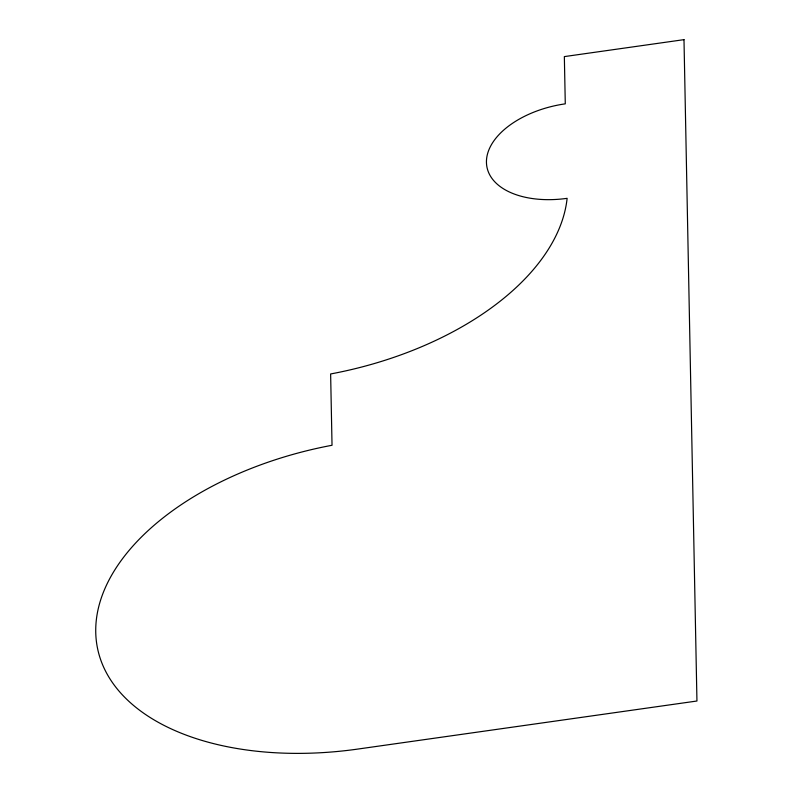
<?xml version="1.0" encoding="UTF-8"?>
<svg xmlns="http://www.w3.org/2000/svg" width="793" height="793" viewBox="0 0 793 793"><rect width="100%" height="100%" fill="white"/><g stroke="black" fill="none" stroke-linecap="round" stroke-linejoin="round"><path stroke-width="1.19" d="M683.992 39.65L564.348 56.6L565.28 103.843A80.856 46.728 -11.6 0 0 486.446 162.387A80.856 46.728 -11.6 0 0 567.124 198.329A263.207 152.097 -11.6 0 1 330.631 373.959L332.029 445.269A262.8 151.859 -11.6 0 0 96.052 638.137A262.8 151.859 -11.6 0 0 357.97 749.048L696.948 701.012L683.992 39.65"/></g></svg>
